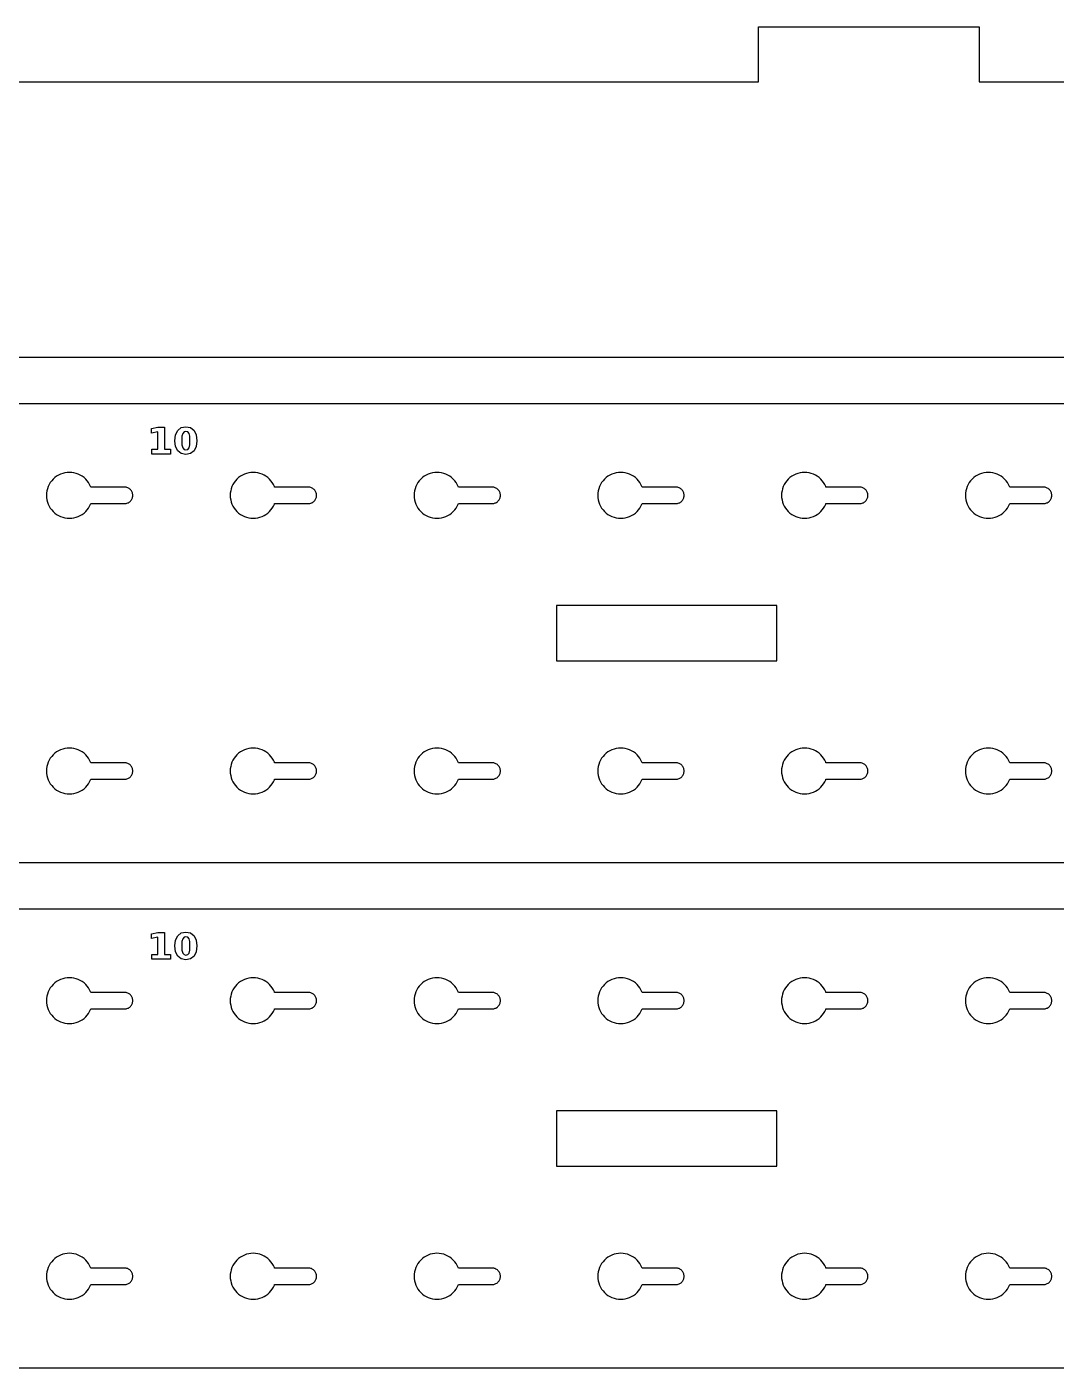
# Model space of a CAD drawing. Header units: millimetres. Extents: x 12 to 1034, y 12 to 869.
# Drawn here: x 113.9 to 225.9, y 722.7 to 868.7 of the extents above; entities that cross this region are included whole.
import ezdxf

# ---------------------------------------------------------------- set-up
doc = ezdxf.new("R2010")
doc.units = ezdxf.units.MM
doc.layers.add('CUT', color=1, linetype='Continuous')
doc.layers.add('ENGRAVE', color=5, linetype='Continuous')

msp = doc.modelspace()

# ---------------------------------------------------------------- linework, layer by layer
at = {"layer": 'CUT', "color": 1}
msp.add_lwpolyline([(780.5, 832.72), (40.5, 832.72), (40.5, 837.72), (12.5, 837.72), (12.5, 857.72), (40.5, 857.72), (40.5, 862.72), (83.5, 862.72), (83.5, 868.72), (107.5, 868.72), (107.5, 862.72), (193.5, 862.72), (193.5, 868.72), (217.5, 868.72), (217.5, 862.72), (303.5, 862.72), (303.5, 868.72), (327.5, 868.72), (327.5, 862.72), (413.5, 862.72), (413.5, 868.72), (437.5, 868.72), (437.5, 862.72), (523.5, 862.72)], dxfattribs=at)
for points in [[(12.5, 822.72), (18.5, 822.72), (18.5, 827.72), (758.5, 827.72), (758.5, 822.72), (764.5, 822.72), (764.5, 782.72), (758.5, 782.72), (758.5, 777.72), (18.5, 777.72), (18.5, 782.72), (12.5, 782.72)], [(120.09, 815.79), (120.27, 815.95), (120.43, 816.13), (120.58, 816.33), (120.7, 816.54), (120.81, 816.76), (120.83, 816.82), (124.5, 816.82), (124.59, 816.82), (124.68, 816.84), (124.76, 816.86), (124.84, 816.89), (124.92, 816.92), (125, 816.97), (125.07, 817.02), (125.14, 817.08), (125.2, 817.15), (125.25, 817.22), (125.29, 817.29), (125.33, 817.37), (125.36, 817.46), (125.38, 817.54), (125.4, 817.63), (125.4, 817.72), (125.4, 817.81), (125.38, 817.89), (125.36, 817.98), (125.33, 818.06), (125.29, 818.14), (125.25, 818.22), (125.2, 818.29), (125.14, 818.35), (125.07, 818.41), (125, 818.47), (124.92, 818.51), (124.84, 818.55), (124.76, 818.58), (124.68, 818.6), (124.59, 818.61), (124.5, 818.62), (120.83, 818.62), (120.81, 818.67), (120.7, 818.9), (120.58, 819.11), (120.43, 819.3), (120.27, 819.49), (120.09, 819.65), (119.89, 819.8), (119.68, 819.92), (119.46, 820.03), (119.23, 820.11), (118.99, 820.17), (118.75, 820.21), (118.5, 820.22), (118.25, 820.21), (118.01, 820.17), (117.77, 820.11), (117.54, 820.03), (117.32, 819.92), (117.11, 819.8), (116.91, 819.65), (116.73, 819.49), (116.57, 819.3), (116.42, 819.11), (116.3, 818.9), (116.19, 818.67), (116.11, 818.44), (116.05, 818.21), (116.01, 817.96), (116, 817.72), (116.01, 817.47), (116.05, 817.23), (116.11, 816.99), (116.19, 816.76), (116.3, 816.54), (116.42, 816.33), (116.57, 816.13), (116.73, 815.95), (116.91, 815.79), (117.11, 815.64), (117.32, 815.51), (117.54, 815.41), (117.77, 815.33), (118.01, 815.27), (118.25, 815.23), (118.5, 815.22), (118.75, 815.23), (118.99, 815.27), (119.23, 815.33), (119.46, 815.41), (119.68, 815.51), (119.89, 815.64)], [(140.09, 815.79), (140.27, 815.95), (140.43, 816.13), (140.58, 816.33), (140.7, 816.54), (140.81, 816.76), (140.83, 816.82), (144.5, 816.82), (144.59, 816.82), (144.68, 816.84), (144.76, 816.86), (144.84, 816.89), (144.92, 816.92), (145, 816.97), (145.07, 817.02), (145.14, 817.08), (145.2, 817.15), (145.25, 817.22), (145.29, 817.29), (145.33, 817.37), (145.36, 817.46), (145.38, 817.54), (145.4, 817.63), (145.4, 817.72), (145.4, 817.81), (145.38, 817.89), (145.36, 817.98), (145.33, 818.06), (145.29, 818.14), (145.25, 818.22), (145.2, 818.29), (145.14, 818.35), (145.07, 818.41), (145, 818.47), (144.92, 818.51), (144.84, 818.55), (144.76, 818.58), (144.68, 818.6), (144.59, 818.61), (144.5, 818.62), (140.83, 818.62), (140.81, 818.67), (140.7, 818.9), (140.58, 819.11), (140.43, 819.3), (140.27, 819.49), (140.09, 819.65), (139.89, 819.8), (139.68, 819.92), (139.46, 820.03), (139.23, 820.11), (138.99, 820.17), (138.75, 820.21), (138.5, 820.22), (138.25, 820.21), (138.01, 820.17), (137.77, 820.11), (137.54, 820.03), (137.32, 819.92), (137.11, 819.8), (136.91, 819.65), (136.73, 819.49), (136.57, 819.3), (136.42, 819.11), (136.3, 818.9), (136.19, 818.67), (136.11, 818.44), (136.05, 818.21), (136.01, 817.96), (136, 817.72), (136.01, 817.47), (136.05, 817.23), (136.11, 816.99), (136.19, 816.76), (136.3, 816.54), (136.42, 816.33), (136.57, 816.13), (136.73, 815.95), (136.91, 815.79), (137.11, 815.64), (137.32, 815.51), (137.54, 815.41), (137.77, 815.33), (138.01, 815.27), (138.25, 815.23), (138.5, 815.22), (138.75, 815.23), (138.99, 815.27), (139.23, 815.33), (139.46, 815.41), (139.68, 815.51), (139.89, 815.64)], [(159.89, 815.64), (160.09, 815.79), (160.27, 815.95), (160.43, 816.13), (160.58, 816.33), (160.7, 816.54), (160.81, 816.76), (160.83, 816.82), (164.5, 816.82), (164.59, 816.82), (164.68, 816.84), (164.76, 816.86), (164.84, 816.89), (164.92, 816.92), (165, 816.97), (165.07, 817.02), (165.14, 817.08), (165.2, 817.15), (165.25, 817.22), (165.29, 817.29), (165.33, 817.37), (165.36, 817.46), (165.38, 817.54), (165.4, 817.63), (165.4, 817.72), (165.4, 817.81), (165.38, 817.89), (165.36, 817.98), (165.33, 818.06), (165.29, 818.14), (165.25, 818.22), (165.2, 818.29), (165.14, 818.35), (165.07, 818.41), (165, 818.47), (164.92, 818.51), (164.84, 818.55), (164.76, 818.58), (164.68, 818.6), (164.59, 818.61), (164.5, 818.62), (160.83, 818.62), (160.81, 818.67), (160.7, 818.9), (160.58, 819.11), (160.43, 819.3), (160.27, 819.49), (160.09, 819.65), (159.89, 819.8), (159.68, 819.92), (159.46, 820.03), (159.23, 820.11), (158.99, 820.17), (158.75, 820.21), (158.5, 820.22), (158.25, 820.21), (158.01, 820.17), (157.77, 820.11), (157.54, 820.03), (157.32, 819.92), (157.11, 819.8), (156.91, 819.65), (156.73, 819.49), (156.57, 819.3), (156.42, 819.11), (156.3, 818.9), (156.19, 818.67), (156.11, 818.44), (156.05, 818.21), (156.01, 817.96), (156, 817.72), (156.01, 817.47), (156.05, 817.23), (156.11, 816.99), (156.19, 816.76), (156.3, 816.54), (156.42, 816.33), (156.57, 816.13), (156.73, 815.95), (156.91, 815.79), (157.11, 815.64), (157.32, 815.51), (157.54, 815.41), (157.77, 815.33), (158.01, 815.27), (158.25, 815.23), (158.5, 815.22), (158.75, 815.23), (158.99, 815.27), (159.23, 815.33), (159.46, 815.41), (159.68, 815.51)], [(179.89, 815.64), (180.09, 815.79), (180.27, 815.95), (180.43, 816.13), (180.58, 816.33), (180.7, 816.54), (180.81, 816.76), (180.83, 816.82), (184.5, 816.82), (184.59, 816.82), (184.68, 816.84), (184.76, 816.86), (184.84, 816.89), (184.92, 816.92), (185, 816.97), (185.07, 817.02), (185.14, 817.08), (185.2, 817.15), (185.25, 817.22), (185.29, 817.29), (185.33, 817.37), (185.36, 817.46), (185.38, 817.54), (185.4, 817.63), (185.4, 817.72), (185.4, 817.81), (185.38, 817.89), (185.36, 817.98), (185.33, 818.06), (185.29, 818.14), (185.25, 818.22), (185.2, 818.29), (185.14, 818.35), (185.07, 818.41), (185, 818.47), (184.92, 818.51), (184.84, 818.55), (184.76, 818.58), (184.68, 818.6), (184.59, 818.61), (184.5, 818.62), (180.83, 818.62), (180.81, 818.67), (180.7, 818.9), (180.58, 819.11), (180.43, 819.3), (180.27, 819.49), (180.09, 819.65), (179.89, 819.8), (179.68, 819.92), (179.46, 820.03), (179.23, 820.11), (178.99, 820.17), (178.75, 820.21), (178.5, 820.22), (178.25, 820.21), (178.01, 820.17), (177.77, 820.11), (177.54, 820.03), (177.32, 819.92), (177.11, 819.8), (176.91, 819.65), (176.73, 819.49), (176.57, 819.3), (176.42, 819.11), (176.3, 818.9), (176.19, 818.67), (176.11, 818.44), (176.05, 818.21), (176.01, 817.96), (176, 817.72), (176.01, 817.47), (176.05, 817.23), (176.11, 816.99), (176.19, 816.76), (176.3, 816.54), (176.42, 816.33), (176.57, 816.13), (176.73, 815.95), (176.91, 815.79), (177.11, 815.64), (177.32, 815.51), (177.54, 815.41), (177.77, 815.33), (178.01, 815.27), (178.25, 815.23), (178.5, 815.22), (178.75, 815.23), (178.99, 815.27), (179.23, 815.33), (179.46, 815.41), (179.68, 815.51)], [(200.09, 815.79), (200.27, 815.95), (200.43, 816.13), (200.58, 816.33), (200.7, 816.54), (200.81, 816.76), (200.83, 816.82), (204.5, 816.82), (204.59, 816.82), (204.68, 816.84), (204.76, 816.86), (204.84, 816.89), (204.92, 816.92), (205, 816.97), (205.07, 817.02), (205.14, 817.08), (205.2, 817.15), (205.25, 817.22), (205.29, 817.29), (205.33, 817.37), (205.36, 817.46), (205.38, 817.54), (205.4, 817.63), (205.4, 817.72), (205.4, 817.81), (205.38, 817.89), (205.36, 817.98), (205.33, 818.06), (205.29, 818.14), (205.25, 818.22), (205.2, 818.29), (205.14, 818.35), (205.07, 818.41), (205, 818.47), (204.92, 818.51), (204.84, 818.55), (204.76, 818.58), (204.68, 818.6), (204.59, 818.61), (204.5, 818.62), (200.83, 818.62), (200.81, 818.67), (200.7, 818.9), (200.58, 819.11), (200.43, 819.3), (200.27, 819.49), (200.09, 819.65), (199.89, 819.8), (199.68, 819.92), (199.46, 820.03), (199.23, 820.11), (198.99, 820.17), (198.75, 820.21), (198.5, 820.22), (198.25, 820.21), (198.01, 820.17), (197.77, 820.11), (197.54, 820.03), (197.32, 819.92), (197.11, 819.8), (196.91, 819.65), (196.73, 819.49), (196.57, 819.3), (196.42, 819.11), (196.3, 818.9), (196.19, 818.67), (196.11, 818.44), (196.05, 818.21), (196.01, 817.96), (196, 817.72), (196.01, 817.47), (196.05, 817.23), (196.11, 816.99), (196.19, 816.76), (196.3, 816.54), (196.42, 816.33), (196.57, 816.13), (196.73, 815.95), (196.91, 815.79), (197.11, 815.64), (197.32, 815.51), (197.54, 815.41), (197.77, 815.33), (198.01, 815.27), (198.25, 815.23), (198.5, 815.22), (198.75, 815.23), (198.99, 815.27), (199.23, 815.33), (199.46, 815.41), (199.68, 815.51), (199.89, 815.64)], [(220.09, 815.79), (220.27, 815.95), (220.43, 816.13), (220.58, 816.33), (220.7, 816.54), (220.81, 816.76), (220.83, 816.82), (224.5, 816.82), (224.59, 816.82), (224.68, 816.84), (224.76, 816.86), (224.84, 816.89), (224.92, 816.92), (225, 816.97), (225.07, 817.02), (225.14, 817.08), (225.2, 817.15), (225.25, 817.22), (225.29, 817.29), (225.33, 817.37), (225.36, 817.46), (225.38, 817.54), (225.4, 817.63), (225.4, 817.72), (225.4, 817.81), (225.38, 817.89), (225.36, 817.98), (225.33, 818.06), (225.29, 818.14), (225.25, 818.22), (225.2, 818.29), (225.14, 818.35), (225.07, 818.41), (225, 818.47), (224.92, 818.51), (224.84, 818.55), (224.76, 818.58), (224.68, 818.6), (224.59, 818.61), (224.5, 818.62), (220.83, 818.62), (220.81, 818.67), (220.7, 818.9), (220.58, 819.11), (220.43, 819.3), (220.27, 819.49), (220.09, 819.65), (219.89, 819.8), (219.68, 819.92), (219.46, 820.03), (219.23, 820.11), (218.99, 820.17), (218.75, 820.21), (218.5, 820.22), (218.25, 820.21), (218.01, 820.17), (217.77, 820.11), (217.54, 820.03), (217.32, 819.92), (217.11, 819.8), (216.91, 819.65), (216.73, 819.49), (216.57, 819.3), (216.42, 819.11), (216.3, 818.9), (216.19, 818.67), (216.11, 818.44), (216.05, 818.21), (216.01, 817.96), (216, 817.72), (216.01, 817.47), (216.05, 817.23), (216.11, 816.99), (216.19, 816.76), (216.3, 816.54), (216.42, 816.33), (216.57, 816.13), (216.73, 815.95), (216.91, 815.79), (217.11, 815.64), (217.32, 815.51), (217.54, 815.41), (217.77, 815.33), (218.01, 815.27), (218.25, 815.23), (218.5, 815.22), (218.75, 815.23), (218.99, 815.27), (219.23, 815.33), (219.46, 815.41), (219.68, 815.51), (219.89, 815.64)], [(171.5, 805.72), (171.5, 799.72), (195.5, 799.72), (195.5, 805.72)], [(119.89, 785.64), (120.09, 785.79), (120.27, 785.95), (120.43, 786.13), (120.58, 786.33), (120.7, 786.54), (120.81, 786.76), (120.83, 786.82), (124.5, 786.82), (124.59, 786.82), (124.68, 786.84), (124.76, 786.86), (124.84, 786.89), (124.92, 786.92), (125, 786.97), (125.07, 787.02), (125.14, 787.08), (125.2, 787.15), (125.25, 787.22), (125.29, 787.29), (125.33, 787.37), (125.36, 787.46), (125.38, 787.54), (125.4, 787.63), (125.4, 787.72), (125.4, 787.81), (125.38, 787.89), (125.36, 787.98), (125.33, 788.06), (125.29, 788.14), (125.25, 788.22), (125.2, 788.29), (125.14, 788.35), (125.07, 788.41), (125, 788.47), (124.92, 788.51), (124.84, 788.55), (124.76, 788.58), (124.68, 788.6), (124.59, 788.61), (124.5, 788.62), (120.83, 788.62), (120.81, 788.67), (120.7, 788.9), (120.58, 789.11), (120.43, 789.3), (120.27, 789.49), (120.09, 789.65), (119.89, 789.8), (119.68, 789.92), (119.46, 790.03), (119.23, 790.11), (118.99, 790.17), (118.75, 790.21), (118.5, 790.22), (118.25, 790.21), (118.01, 790.17), (117.77, 790.11), (117.54, 790.03), (117.32, 789.92), (117.11, 789.8), (116.91, 789.65), (116.73, 789.49), (116.57, 789.3), (116.42, 789.11), (116.3, 788.9), (116.19, 788.67), (116.11, 788.44), (116.05, 788.21), (116.01, 787.96), (116, 787.72), (116.01, 787.47), (116.05, 787.23), (116.11, 786.99), (116.19, 786.76), (116.3, 786.54), (116.42, 786.33), (116.57, 786.13), (116.73, 785.95), (116.91, 785.79), (117.11, 785.64), (117.32, 785.51), (117.54, 785.41), (117.77, 785.33), (118.01, 785.27), (118.25, 785.23), (118.5, 785.22), (118.75, 785.23), (118.99, 785.27), (119.23, 785.33), (119.46, 785.41), (119.68, 785.51)], [(139.89, 785.64), (140.09, 785.79), (140.27, 785.95), (140.43, 786.13), (140.58, 786.33), (140.7, 786.54), (140.81, 786.76), (140.83, 786.82), (144.5, 786.82), (144.59, 786.82), (144.68, 786.84), (144.76, 786.86), (144.84, 786.89), (144.92, 786.92), (145, 786.97), (145.07, 787.02), (145.14, 787.08), (145.2, 787.15), (145.25, 787.22), (145.29, 787.29), (145.33, 787.37), (145.36, 787.46), (145.38, 787.54), (145.4, 787.63), (145.4, 787.72), (145.4, 787.81), (145.38, 787.89), (145.36, 787.98), (145.33, 788.06), (145.29, 788.14), (145.25, 788.22), (145.2, 788.29), (145.14, 788.35), (145.07, 788.41), (145, 788.47), (144.92, 788.51), (144.84, 788.55), (144.76, 788.58), (144.68, 788.6), (144.59, 788.61), (144.5, 788.62), (140.83, 788.62), (140.81, 788.67), (140.7, 788.9), (140.58, 789.11), (140.43, 789.3), (140.27, 789.49), (140.09, 789.65), (139.89, 789.8), (139.68, 789.92), (139.46, 790.03), (139.23, 790.11), (138.99, 790.17), (138.75, 790.21), (138.5, 790.22), (138.25, 790.21), (138.01, 790.17), (137.77, 790.11), (137.54, 790.03), (137.32, 789.92), (137.11, 789.8), (136.91, 789.65), (136.73, 789.49), (136.57, 789.3), (136.42, 789.11), (136.3, 788.9), (136.19, 788.67), (136.11, 788.44), (136.05, 788.21), (136.01, 787.96), (136, 787.72), (136.01, 787.47), (136.05, 787.23), (136.11, 786.99), (136.19, 786.76), (136.3, 786.54), (136.42, 786.33), (136.57, 786.13), (136.73, 785.95), (136.91, 785.79), (137.11, 785.64), (137.32, 785.51), (137.54, 785.41), (137.77, 785.33), (138.01, 785.27), (138.25, 785.23), (138.5, 785.22), (138.75, 785.23), (138.99, 785.27), (139.23, 785.33), (139.46, 785.41), (139.68, 785.51)], [(160.09, 785.79), (160.27, 785.95), (160.43, 786.13), (160.58, 786.33), (160.7, 786.54), (160.81, 786.76), (160.83, 786.82), (164.5, 786.82), (164.59, 786.82), (164.68, 786.84), (164.76, 786.86), (164.84, 786.89), (164.92, 786.92), (165, 786.97), (165.07, 787.02), (165.14, 787.08), (165.2, 787.15), (165.25, 787.22), (165.29, 787.29), (165.33, 787.37), (165.36, 787.46), (165.38, 787.54), (165.4, 787.63), (165.4, 787.72), (165.4, 787.81), (165.38, 787.89), (165.36, 787.98), (165.33, 788.06), (165.29, 788.14), (165.25, 788.22), (165.2, 788.29), (165.14, 788.35), (165.07, 788.41), (165, 788.47), (164.92, 788.51), (164.84, 788.55), (164.76, 788.58), (164.68, 788.6), (164.59, 788.61), (164.5, 788.62), (160.83, 788.62), (160.81, 788.67), (160.7, 788.9), (160.58, 789.11), (160.43, 789.3), (160.27, 789.49), (160.09, 789.65), (159.89, 789.8), (159.68, 789.92), (159.46, 790.03), (159.23, 790.11), (158.99, 790.17), (158.75, 790.21), (158.5, 790.22), (158.25, 790.21), (158.01, 790.17), (157.77, 790.11), (157.54, 790.03), (157.32, 789.92), (157.11, 789.8), (156.91, 789.65), (156.73, 789.49), (156.57, 789.3), (156.42, 789.11), (156.3, 788.9), (156.19, 788.67), (156.11, 788.44), (156.05, 788.21), (156.01, 787.96), (156, 787.72), (156.01, 787.47), (156.05, 787.23), (156.11, 786.99), (156.19, 786.76), (156.3, 786.54), (156.42, 786.33), (156.57, 786.13), (156.73, 785.95), (156.91, 785.79), (157.11, 785.64), (157.32, 785.51), (157.54, 785.41), (157.77, 785.33), (158.01, 785.27), (158.25, 785.23), (158.5, 785.22), (158.75, 785.23), (158.99, 785.27), (159.23, 785.33), (159.46, 785.41), (159.68, 785.51), (159.89, 785.64)], [(180.09, 785.79), (180.27, 785.95), (180.43, 786.13), (180.58, 786.33), (180.7, 786.54), (180.81, 786.76), (180.83, 786.82), (184.5, 786.82), (184.59, 786.82), (184.68, 786.84), (184.76, 786.86), (184.84, 786.89), (184.92, 786.92), (185, 786.97), (185.07, 787.02), (185.14, 787.08), (185.2, 787.15), (185.25, 787.22), (185.29, 787.29), (185.33, 787.37), (185.36, 787.46), (185.38, 787.54), (185.4, 787.63), (185.4, 787.72), (185.4, 787.81), (185.38, 787.89), (185.36, 787.98), (185.33, 788.06), (185.29, 788.14), (185.25, 788.22), (185.2, 788.29), (185.14, 788.35), (185.07, 788.41), (185, 788.47), (184.92, 788.51), (184.84, 788.55), (184.76, 788.58), (184.68, 788.6), (184.59, 788.61), (184.5, 788.62), (180.83, 788.62), (180.81, 788.67), (180.7, 788.9), (180.58, 789.11), (180.43, 789.3), (180.27, 789.49), (180.09, 789.65), (179.89, 789.8), (179.68, 789.92), (179.46, 790.03), (179.23, 790.11), (178.99, 790.17), (178.75, 790.21), (178.5, 790.22), (178.25, 790.21), (178.01, 790.17), (177.77, 790.11), (177.54, 790.03), (177.32, 789.92), (177.11, 789.8), (176.91, 789.65), (176.73, 789.49), (176.57, 789.3), (176.42, 789.11), (176.3, 788.9), (176.19, 788.67), (176.11, 788.44), (176.05, 788.21), (176.01, 787.96), (176, 787.72), (176.01, 787.47), (176.05, 787.23), (176.11, 786.99), (176.19, 786.76), (176.3, 786.54), (176.42, 786.33), (176.57, 786.13), (176.73, 785.95), (176.91, 785.79), (177.11, 785.64), (177.32, 785.51), (177.54, 785.41), (177.77, 785.33), (178.01, 785.27), (178.25, 785.23), (178.5, 785.22), (178.75, 785.23), (178.99, 785.27), (179.23, 785.33), (179.46, 785.41), (179.68, 785.51), (179.89, 785.64)], [(200.09, 785.79), (200.27, 785.95), (200.43, 786.13), (200.58, 786.33), (200.7, 786.54), (200.81, 786.76), (200.83, 786.82), (204.5, 786.82), (204.59, 786.82), (204.68, 786.84), (204.76, 786.86), (204.84, 786.89), (204.92, 786.92), (205, 786.97), (205.07, 787.02), (205.14, 787.08), (205.2, 787.15), (205.25, 787.22), (205.29, 787.29), (205.33, 787.37), (205.36, 787.46), (205.38, 787.54), (205.4, 787.63), (205.4, 787.72), (205.4, 787.81), (205.38, 787.89), (205.36, 787.98), (205.33, 788.06), (205.29, 788.14), (205.25, 788.22), (205.2, 788.29), (205.14, 788.35), (205.07, 788.41), (205, 788.47), (204.92, 788.51), (204.84, 788.55), (204.76, 788.58), (204.68, 788.6), (204.59, 788.61), (204.5, 788.62), (200.83, 788.62), (200.81, 788.67), (200.7, 788.9), (200.58, 789.11), (200.43, 789.3), (200.27, 789.49), (200.09, 789.65), (199.89, 789.8), (199.68, 789.92), (199.46, 790.03), (199.23, 790.11), (198.99, 790.17), (198.75, 790.21), (198.5, 790.22), (198.25, 790.21), (198.01, 790.17), (197.77, 790.11), (197.54, 790.03), (197.32, 789.92), (197.11, 789.8), (196.91, 789.65), (196.73, 789.49), (196.57, 789.3), (196.42, 789.11), (196.3, 788.9), (196.19, 788.67), (196.11, 788.44), (196.05, 788.21), (196.01, 787.96), (196, 787.72), (196.01, 787.47), (196.05, 787.23), (196.11, 786.99), (196.19, 786.76), (196.3, 786.54), (196.42, 786.33), (196.57, 786.13), (196.73, 785.95), (196.91, 785.79), (197.11, 785.64), (197.32, 785.51), (197.54, 785.41), (197.77, 785.33), (198.01, 785.27), (198.25, 785.23), (198.5, 785.22), (198.75, 785.23), (198.99, 785.27), (199.23, 785.33), (199.46, 785.41), (199.68, 785.51), (199.89, 785.64)], [(220.09, 785.79), (220.27, 785.95), (220.43, 786.13), (220.58, 786.33), (220.7, 786.54), (220.81, 786.76), (220.83, 786.82), (224.5, 786.82), (224.59, 786.82), (224.68, 786.84), (224.76, 786.86), (224.84, 786.89), (224.92, 786.92), (225, 786.97), (225.07, 787.02), (225.14, 787.08), (225.2, 787.15), (225.25, 787.22), (225.29, 787.29), (225.33, 787.37), (225.36, 787.46), (225.38, 787.54), (225.4, 787.63), (225.4, 787.72), (225.4, 787.81), (225.38, 787.89), (225.36, 787.98), (225.33, 788.06), (225.29, 788.14), (225.25, 788.22), (225.2, 788.29), (225.14, 788.35), (225.07, 788.41), (225, 788.47), (224.92, 788.51), (224.84, 788.55), (224.76, 788.58), (224.68, 788.6), (224.59, 788.61), (224.5, 788.62), (220.83, 788.62), (220.81, 788.67), (220.7, 788.9), (220.58, 789.11), (220.43, 789.3), (220.27, 789.49), (220.09, 789.65), (219.89, 789.8), (219.68, 789.92), (219.46, 790.03), (219.23, 790.11), (218.99, 790.17), (218.75, 790.21), (218.5, 790.22), (218.25, 790.21), (218.01, 790.17), (217.77, 790.11), (217.54, 790.03), (217.32, 789.92), (217.11, 789.8), (216.91, 789.65), (216.73, 789.49), (216.57, 789.3), (216.42, 789.11), (216.3, 788.9), (216.19, 788.67), (216.11, 788.44), (216.05, 788.21), (216.01, 787.96), (216, 787.72), (216.01, 787.47), (216.05, 787.23), (216.11, 786.99), (216.19, 786.76), (216.3, 786.54), (216.42, 786.33), (216.57, 786.13), (216.73, 785.95), (216.91, 785.79), (217.11, 785.64), (217.32, 785.51), (217.54, 785.41), (217.77, 785.33), (218.01, 785.27), (218.25, 785.23), (218.5, 785.22), (218.75, 785.23), (218.99, 785.27), (219.23, 785.33), (219.46, 785.41), (219.68, 785.51), (219.89, 785.64)], [(12.5, 767.72), (18.5, 767.72), (18.5, 772.72), (758.5, 772.72), (758.5, 767.72), (764.5, 767.72), (764.5, 727.72), (758.5, 727.72), (758.5, 722.72), (18.5, 722.72), (18.5, 727.72), (12.5, 727.72)], [(120.09, 760.79), (120.27, 760.95), (120.43, 761.13), (120.58, 761.33), (120.7, 761.54), (120.81, 761.76), (120.83, 761.82), (124.5, 761.82), (124.59, 761.82), (124.68, 761.84), (124.76, 761.86), (124.84, 761.89), (124.92, 761.92), (125, 761.97), (125.07, 762.02), (125.14, 762.08), (125.2, 762.15), (125.25, 762.22), (125.29, 762.29), (125.33, 762.37), (125.36, 762.46), (125.38, 762.54), (125.4, 762.63), (125.4, 762.72), (125.4, 762.81), (125.38, 762.89), (125.36, 762.98), (125.33, 763.06), (125.29, 763.14), (125.25, 763.22), (125.2, 763.29), (125.14, 763.35), (125.07, 763.41), (125, 763.47), (124.92, 763.51), (124.84, 763.55), (124.76, 763.58), (124.68, 763.6), (124.59, 763.61), (124.5, 763.62), (120.83, 763.62), (120.81, 763.67), (120.7, 763.9), (120.58, 764.11), (120.43, 764.3), (120.27, 764.49), (120.09, 764.65), (119.89, 764.8), (119.68, 764.92), (119.46, 765.03), (119.23, 765.11), (118.99, 765.17), (118.75, 765.21), (118.5, 765.22), (118.25, 765.21), (118.01, 765.17), (117.77, 765.11), (117.54, 765.03), (117.32, 764.92), (117.11, 764.8), (116.91, 764.65), (116.73, 764.49), (116.57, 764.3), (116.42, 764.11), (116.3, 763.9), (116.19, 763.67), (116.11, 763.44), (116.05, 763.21), (116.01, 762.96), (116, 762.72), (116.01, 762.47), (116.05, 762.23), (116.11, 761.99), (116.19, 761.76), (116.3, 761.54), (116.42, 761.33), (116.57, 761.13), (116.73, 760.95), (116.91, 760.79), (117.11, 760.64), (117.32, 760.51), (117.54, 760.41), (117.77, 760.33), (118.01, 760.27), (118.25, 760.23), (118.5, 760.22), (118.75, 760.23), (118.99, 760.27), (119.23, 760.33), (119.46, 760.41), (119.68, 760.51), (119.89, 760.64)], [(140.09, 760.79), (140.27, 760.95), (140.43, 761.13), (140.58, 761.33), (140.7, 761.54), (140.81, 761.76), (140.83, 761.82), (144.5, 761.82), (144.59, 761.82), (144.68, 761.84), (144.76, 761.86), (144.84, 761.89), (144.92, 761.92), (145, 761.97), (145.07, 762.02), (145.14, 762.08), (145.2, 762.15), (145.25, 762.22), (145.29, 762.29), (145.33, 762.37), (145.36, 762.46), (145.38, 762.54), (145.4, 762.63), (145.4, 762.72), (145.4, 762.81), (145.38, 762.89), (145.36, 762.98), (145.33, 763.06), (145.29, 763.14), (145.25, 763.22), (145.2, 763.29), (145.14, 763.35), (145.07, 763.41), (145, 763.47), (144.92, 763.51), (144.84, 763.55), (144.76, 763.58), (144.68, 763.6), (144.59, 763.61), (144.5, 763.62), (140.83, 763.62), (140.81, 763.67), (140.7, 763.9), (140.58, 764.11), (140.43, 764.3), (140.27, 764.49), (140.09, 764.65), (139.89, 764.8), (139.68, 764.92), (139.46, 765.03), (139.23, 765.11), (138.99, 765.17), (138.75, 765.21), (138.5, 765.22), (138.25, 765.21), (138.01, 765.17), (137.77, 765.11), (137.54, 765.03), (137.32, 764.92), (137.11, 764.8), (136.91, 764.65), (136.73, 764.49), (136.57, 764.3), (136.42, 764.11), (136.3, 763.9), (136.19, 763.67), (136.11, 763.44), (136.05, 763.21), (136.01, 762.96), (136, 762.72), (136.01, 762.47), (136.05, 762.23), (136.11, 761.99), (136.19, 761.76), (136.3, 761.54), (136.42, 761.33), (136.57, 761.13), (136.73, 760.95), (136.91, 760.79), (137.11, 760.64), (137.32, 760.51), (137.54, 760.41), (137.77, 760.33), (138.01, 760.27), (138.25, 760.23), (138.5, 760.22), (138.75, 760.23), (138.99, 760.27), (139.23, 760.33), (139.46, 760.41), (139.68, 760.51), (139.89, 760.64)], [(159.89, 760.64), (160.09, 760.79), (160.27, 760.95), (160.43, 761.13), (160.58, 761.33), (160.7, 761.54), (160.81, 761.76), (160.83, 761.82), (164.5, 761.82), (164.59, 761.82), (164.68, 761.84), (164.76, 761.86), (164.84, 761.89), (164.92, 761.92), (165, 761.97), (165.07, 762.02), (165.14, 762.08), (165.2, 762.15), (165.25, 762.22), (165.29, 762.29), (165.33, 762.37), (165.36, 762.46), (165.38, 762.54), (165.4, 762.63), (165.4, 762.72), (165.4, 762.81), (165.38, 762.89), (165.36, 762.98), (165.33, 763.06), (165.29, 763.14), (165.25, 763.22), (165.2, 763.29), (165.14, 763.35), (165.07, 763.41), (165, 763.47), (164.92, 763.51), (164.84, 763.55), (164.76, 763.58), (164.68, 763.6), (164.59, 763.61), (164.5, 763.62), (160.83, 763.62), (160.81, 763.67), (160.7, 763.9), (160.58, 764.11), (160.43, 764.3), (160.27, 764.49), (160.09, 764.65), (159.89, 764.8), (159.68, 764.92), (159.46, 765.03), (159.23, 765.11), (158.99, 765.17), (158.75, 765.21), (158.5, 765.22), (158.25, 765.21), (158.01, 765.17), (157.77, 765.11), (157.54, 765.03), (157.32, 764.92), (157.11, 764.8), (156.91, 764.65), (156.73, 764.49), (156.57, 764.3), (156.42, 764.11), (156.3, 763.9), (156.19, 763.67), (156.11, 763.44), (156.05, 763.21), (156.01, 762.96), (156, 762.72), (156.01, 762.47), (156.05, 762.23), (156.11, 761.99), (156.19, 761.76), (156.3, 761.54), (156.42, 761.33), (156.57, 761.13), (156.73, 760.95), (156.91, 760.79), (157.11, 760.64), (157.32, 760.51), (157.54, 760.41), (157.77, 760.33), (158.01, 760.27), (158.25, 760.23), (158.5, 760.22), (158.75, 760.23), (158.99, 760.27), (159.23, 760.33), (159.46, 760.41), (159.68, 760.51)], [(179.89, 760.64), (180.09, 760.79), (180.27, 760.95), (180.43, 761.13), (180.58, 761.33), (180.7, 761.54), (180.81, 761.76), (180.83, 761.82), (184.5, 761.82), (184.59, 761.82), (184.68, 761.84), (184.76, 761.86), (184.84, 761.89), (184.92, 761.92), (185, 761.97), (185.07, 762.02), (185.14, 762.08), (185.2, 762.15), (185.25, 762.22), (185.29, 762.29), (185.33, 762.37), (185.36, 762.46), (185.38, 762.54), (185.4, 762.63), (185.4, 762.72), (185.4, 762.81), (185.38, 762.89), (185.36, 762.98), (185.33, 763.06), (185.29, 763.14), (185.25, 763.22), (185.2, 763.29), (185.14, 763.35), (185.07, 763.41), (185, 763.47), (184.92, 763.51), (184.84, 763.55), (184.76, 763.58), (184.68, 763.6), (184.59, 763.61), (184.5, 763.62), (180.83, 763.62), (180.81, 763.67), (180.7, 763.9), (180.58, 764.11), (180.43, 764.3), (180.27, 764.49), (180.09, 764.65), (179.89, 764.8), (179.68, 764.92), (179.46, 765.03), (179.23, 765.11), (178.99, 765.17), (178.75, 765.21), (178.5, 765.22), (178.25, 765.21), (178.01, 765.17), (177.77, 765.11), (177.54, 765.03), (177.32, 764.92), (177.11, 764.8), (176.91, 764.65), (176.73, 764.49), (176.57, 764.3), (176.42, 764.11), (176.3, 763.9), (176.19, 763.67), (176.11, 763.44), (176.05, 763.21), (176.01, 762.96), (176, 762.72), (176.01, 762.47), (176.05, 762.23), (176.11, 761.99), (176.19, 761.76), (176.3, 761.54), (176.42, 761.33), (176.57, 761.13), (176.73, 760.95), (176.91, 760.79), (177.11, 760.64), (177.32, 760.51), (177.54, 760.41), (177.77, 760.33), (178.01, 760.27), (178.25, 760.23), (178.5, 760.22), (178.75, 760.23), (178.99, 760.27), (179.23, 760.33), (179.46, 760.41), (179.68, 760.51)], [(200.09, 760.79), (200.27, 760.95), (200.43, 761.13), (200.58, 761.33), (200.7, 761.54), (200.81, 761.76), (200.83, 761.82), (204.5, 761.82), (204.59, 761.82), (204.68, 761.84), (204.76, 761.86), (204.84, 761.89), (204.92, 761.92), (205, 761.97), (205.07, 762.02), (205.14, 762.08), (205.2, 762.15), (205.25, 762.22), (205.29, 762.29), (205.33, 762.37), (205.36, 762.46), (205.38, 762.54), (205.4, 762.63), (205.4, 762.72), (205.4, 762.81), (205.38, 762.89), (205.36, 762.98), (205.33, 763.06), (205.29, 763.14), (205.25, 763.22), (205.2, 763.29), (205.14, 763.35), (205.07, 763.41), (205, 763.47), (204.92, 763.51), (204.84, 763.55), (204.76, 763.58), (204.68, 763.6), (204.59, 763.61), (204.5, 763.62), (200.83, 763.62), (200.81, 763.67), (200.7, 763.9), (200.58, 764.11), (200.43, 764.3), (200.27, 764.49), (200.09, 764.65), (199.89, 764.8), (199.68, 764.92), (199.46, 765.03), (199.23, 765.11), (198.99, 765.17), (198.75, 765.21), (198.5, 765.22), (198.25, 765.21), (198.01, 765.17), (197.77, 765.11), (197.54, 765.03), (197.32, 764.92), (197.11, 764.8), (196.91, 764.65), (196.73, 764.49), (196.57, 764.3), (196.42, 764.11), (196.3, 763.9), (196.19, 763.67), (196.11, 763.44), (196.05, 763.21), (196.01, 762.96), (196, 762.72), (196.01, 762.47), (196.05, 762.23), (196.11, 761.99), (196.19, 761.76), (196.3, 761.54), (196.42, 761.33), (196.57, 761.13), (196.73, 760.95), (196.91, 760.79), (197.11, 760.64), (197.32, 760.51), (197.54, 760.41), (197.77, 760.33), (198.01, 760.27), (198.25, 760.23), (198.5, 760.22), (198.75, 760.23), (198.99, 760.27), (199.23, 760.33), (199.46, 760.41), (199.68, 760.51), (199.89, 760.64)], [(220.09, 760.79), (220.27, 760.95), (220.43, 761.13), (220.58, 761.33), (220.7, 761.54), (220.81, 761.76), (220.83, 761.82), (224.5, 761.82), (224.59, 761.82), (224.68, 761.84), (224.76, 761.86), (224.84, 761.89), (224.92, 761.92), (225, 761.97), (225.07, 762.02), (225.14, 762.08), (225.2, 762.15), (225.25, 762.22), (225.29, 762.29), (225.33, 762.37), (225.36, 762.46), (225.38, 762.54), (225.4, 762.63), (225.4, 762.72), (225.4, 762.81), (225.38, 762.89), (225.36, 762.98), (225.33, 763.06), (225.29, 763.14), (225.25, 763.22), (225.2, 763.29), (225.14, 763.35), (225.07, 763.41), (225, 763.47), (224.92, 763.51), (224.84, 763.55), (224.76, 763.58), (224.68, 763.6), (224.59, 763.61), (224.5, 763.62), (220.83, 763.62), (220.81, 763.67), (220.7, 763.9), (220.58, 764.11), (220.43, 764.3), (220.27, 764.49), (220.09, 764.65), (219.89, 764.8), (219.68, 764.92), (219.46, 765.03), (219.23, 765.11), (218.99, 765.17), (218.75, 765.21), (218.5, 765.22), (218.25, 765.21), (218.01, 765.17), (217.77, 765.11), (217.54, 765.03), (217.32, 764.92), (217.11, 764.8), (216.91, 764.65), (216.73, 764.49), (216.57, 764.3), (216.42, 764.11), (216.3, 763.9), (216.19, 763.67), (216.11, 763.44), (216.05, 763.21), (216.01, 762.96), (216, 762.72), (216.01, 762.47), (216.05, 762.23), (216.11, 761.99), (216.19, 761.76), (216.3, 761.54), (216.42, 761.33), (216.57, 761.13), (216.73, 760.95), (216.91, 760.79), (217.11, 760.64), (217.32, 760.51), (217.54, 760.41), (217.77, 760.33), (218.01, 760.27), (218.25, 760.23), (218.5, 760.22), (218.75, 760.23), (218.99, 760.27), (219.23, 760.33), (219.46, 760.41), (219.68, 760.51), (219.89, 760.64)], [(171.5, 750.72), (171.5, 744.72), (195.5, 744.72), (195.5, 750.72)], [(119.89, 730.64), (120.09, 730.79), (120.27, 730.95), (120.43, 731.13), (120.58, 731.33), (120.7, 731.54), (120.81, 731.76), (120.83, 731.82), (124.5, 731.82), (124.59, 731.82), (124.68, 731.84), (124.76, 731.86), (124.84, 731.89), (124.92, 731.92), (125, 731.97), (125.07, 732.02), (125.14, 732.08), (125.2, 732.15), (125.25, 732.22), (125.29, 732.29), (125.33, 732.37), (125.36, 732.46), (125.38, 732.54), (125.4, 732.63), (125.4, 732.72), (125.4, 732.81), (125.38, 732.89), (125.36, 732.98), (125.33, 733.06), (125.29, 733.14), (125.25, 733.22), (125.2, 733.29), (125.14, 733.35), (125.07, 733.41), (125, 733.47), (124.92, 733.51), (124.84, 733.55), (124.76, 733.58), (124.68, 733.6), (124.59, 733.61), (124.5, 733.62), (120.83, 733.62), (120.81, 733.67), (120.7, 733.9), (120.58, 734.11), (120.43, 734.3), (120.27, 734.49), (120.09, 734.65), (119.89, 734.8), (119.68, 734.92), (119.46, 735.03), (119.23, 735.11), (118.99, 735.17), (118.75, 735.21), (118.5, 735.22), (118.25, 735.21), (118.01, 735.17), (117.77, 735.11), (117.54, 735.03), (117.32, 734.92), (117.11, 734.8), (116.91, 734.65), (116.73, 734.49), (116.57, 734.3), (116.42, 734.11), (116.3, 733.9), (116.19, 733.67), (116.11, 733.44), (116.05, 733.21), (116.01, 732.96), (116, 732.72), (116.01, 732.47), (116.05, 732.23), (116.11, 731.99), (116.19, 731.76), (116.3, 731.54), (116.42, 731.33), (116.57, 731.13), (116.73, 730.95), (116.91, 730.79), (117.11, 730.64), (117.32, 730.51), (117.54, 730.41), (117.77, 730.33), (118.01, 730.27), (118.25, 730.23), (118.5, 730.22), (118.75, 730.23), (118.99, 730.27), (119.23, 730.33), (119.46, 730.41), (119.68, 730.51)], [(139.89, 730.64), (140.09, 730.79), (140.27, 730.95), (140.43, 731.13), (140.58, 731.33), (140.7, 731.54), (140.81, 731.76), (140.83, 731.82), (144.5, 731.82), (144.59, 731.82), (144.68, 731.84), (144.76, 731.86), (144.84, 731.89), (144.92, 731.92), (145, 731.97), (145.07, 732.02), (145.14, 732.08), (145.2, 732.15), (145.25, 732.22), (145.29, 732.29), (145.33, 732.37), (145.36, 732.46), (145.38, 732.54), (145.4, 732.63), (145.4, 732.72), (145.4, 732.81), (145.38, 732.89), (145.36, 732.98), (145.33, 733.06), (145.29, 733.14), (145.25, 733.22), (145.2, 733.29), (145.14, 733.35), (145.07, 733.41), (145, 733.47), (144.92, 733.51), (144.84, 733.55), (144.76, 733.58), (144.68, 733.6), (144.59, 733.61), (144.5, 733.62), (140.83, 733.62), (140.81, 733.67), (140.7, 733.9), (140.58, 734.11), (140.43, 734.3), (140.27, 734.49), (140.09, 734.65), (139.89, 734.8), (139.68, 734.92), (139.46, 735.03), (139.23, 735.11), (138.99, 735.17), (138.75, 735.21), (138.5, 735.22), (138.25, 735.21), (138.01, 735.17), (137.77, 735.11), (137.54, 735.03), (137.32, 734.92), (137.11, 734.8), (136.91, 734.65), (136.73, 734.49), (136.57, 734.3), (136.42, 734.11), (136.3, 733.9), (136.19, 733.67), (136.11, 733.44), (136.05, 733.21), (136.01, 732.96), (136, 732.72), (136.01, 732.47), (136.05, 732.23), (136.11, 731.99), (136.19, 731.76), (136.3, 731.54), (136.42, 731.33), (136.57, 731.13), (136.73, 730.95), (136.91, 730.79), (137.11, 730.64), (137.32, 730.51), (137.54, 730.41), (137.77, 730.33), (138.01, 730.27), (138.25, 730.23), (138.5, 730.22), (138.75, 730.23), (138.99, 730.27), (139.23, 730.33), (139.46, 730.41), (139.68, 730.51)], [(160.09, 730.79), (160.27, 730.95), (160.43, 731.13), (160.58, 731.33), (160.7, 731.54), (160.81, 731.76), (160.83, 731.82), (164.5, 731.82), (164.59, 731.82), (164.68, 731.84), (164.76, 731.86), (164.84, 731.89), (164.92, 731.92), (165, 731.97), (165.07, 732.02), (165.14, 732.08), (165.2, 732.15), (165.25, 732.22), (165.29, 732.29), (165.33, 732.37), (165.36, 732.46), (165.38, 732.54), (165.4, 732.63), (165.4, 732.72), (165.4, 732.81), (165.38, 732.89), (165.36, 732.98), (165.33, 733.06), (165.29, 733.14), (165.25, 733.22), (165.2, 733.29), (165.14, 733.35), (165.07, 733.41), (165, 733.47), (164.92, 733.51), (164.84, 733.55), (164.76, 733.58), (164.68, 733.6), (164.59, 733.61), (164.5, 733.62), (160.83, 733.62), (160.81, 733.67), (160.7, 733.9), (160.58, 734.11), (160.43, 734.3), (160.27, 734.49), (160.09, 734.65), (159.89, 734.8), (159.68, 734.92), (159.46, 735.03), (159.23, 735.11), (158.99, 735.17), (158.75, 735.21), (158.5, 735.22), (158.25, 735.21), (158.01, 735.17), (157.77, 735.11), (157.54, 735.03), (157.32, 734.92), (157.11, 734.8), (156.91, 734.65), (156.73, 734.49), (156.57, 734.3), (156.42, 734.11), (156.3, 733.9), (156.19, 733.67), (156.11, 733.44), (156.05, 733.21), (156.01, 732.96), (156, 732.72), (156.01, 732.47), (156.05, 732.23), (156.11, 731.99), (156.19, 731.76), (156.3, 731.54), (156.42, 731.33), (156.57, 731.13), (156.73, 730.95), (156.91, 730.79), (157.11, 730.64), (157.32, 730.51), (157.54, 730.41), (157.77, 730.33), (158.01, 730.27), (158.25, 730.23), (158.5, 730.22), (158.75, 730.23), (158.99, 730.27), (159.23, 730.33), (159.46, 730.41), (159.68, 730.51), (159.89, 730.64)], [(180.09, 730.79), (180.27, 730.95), (180.43, 731.13), (180.58, 731.33), (180.7, 731.54), (180.81, 731.76), (180.83, 731.82), (184.5, 731.82), (184.59, 731.82), (184.68, 731.84), (184.76, 731.86), (184.84, 731.89), (184.92, 731.92), (185, 731.97), (185.07, 732.02), (185.14, 732.08), (185.2, 732.15), (185.25, 732.22), (185.29, 732.29), (185.33, 732.37), (185.36, 732.46), (185.38, 732.54), (185.4, 732.63), (185.4, 732.72), (185.4, 732.81), (185.38, 732.89), (185.36, 732.98), (185.33, 733.06), (185.29, 733.14), (185.25, 733.22), (185.2, 733.29), (185.14, 733.35), (185.07, 733.41), (185, 733.47), (184.92, 733.51), (184.84, 733.55), (184.76, 733.58), (184.68, 733.6), (184.59, 733.61), (184.5, 733.62), (180.83, 733.62), (180.81, 733.67), (180.7, 733.9), (180.58, 734.11), (180.43, 734.3), (180.27, 734.49), (180.09, 734.65), (179.89, 734.8), (179.68, 734.92), (179.46, 735.03), (179.23, 735.11), (178.99, 735.17), (178.75, 735.21), (178.5, 735.22), (178.25, 735.21), (178.01, 735.17), (177.77, 735.11), (177.54, 735.03), (177.32, 734.92), (177.11, 734.8), (176.91, 734.65), (176.73, 734.49), (176.57, 734.3), (176.42, 734.11), (176.3, 733.9), (176.19, 733.67), (176.11, 733.44), (176.05, 733.21), (176.01, 732.96), (176, 732.72), (176.01, 732.47), (176.05, 732.23), (176.11, 731.99), (176.19, 731.76), (176.3, 731.54), (176.42, 731.33), (176.57, 731.13), (176.73, 730.95), (176.91, 730.79), (177.11, 730.64), (177.32, 730.51), (177.54, 730.41), (177.77, 730.33), (178.01, 730.27), (178.25, 730.23), (178.5, 730.22), (178.75, 730.23), (178.99, 730.27), (179.23, 730.33), (179.46, 730.41), (179.68, 730.51), (179.89, 730.64)], [(200.09, 730.79), (200.27, 730.95), (200.43, 731.13), (200.58, 731.33), (200.7, 731.54), (200.81, 731.76), (200.83, 731.82), (204.5, 731.82), (204.59, 731.82), (204.68, 731.84), (204.76, 731.86), (204.84, 731.89), (204.92, 731.92), (205, 731.97), (205.07, 732.02), (205.14, 732.08), (205.2, 732.15), (205.25, 732.22), (205.29, 732.29), (205.33, 732.37), (205.36, 732.46), (205.38, 732.54), (205.4, 732.63), (205.4, 732.72), (205.4, 732.81), (205.38, 732.89), (205.36, 732.98), (205.33, 733.06), (205.29, 733.14), (205.25, 733.22), (205.2, 733.29), (205.14, 733.35), (205.07, 733.41), (205, 733.47), (204.92, 733.51), (204.84, 733.55), (204.76, 733.58), (204.68, 733.6), (204.59, 733.61), (204.5, 733.62), (200.83, 733.62), (200.81, 733.67), (200.7, 733.9), (200.58, 734.11), (200.43, 734.3), (200.27, 734.49), (200.09, 734.65), (199.89, 734.8), (199.68, 734.92), (199.46, 735.03), (199.23, 735.11), (198.99, 735.17), (198.75, 735.21), (198.5, 735.22), (198.25, 735.21), (198.01, 735.17), (197.77, 735.11), (197.54, 735.03), (197.32, 734.92), (197.11, 734.8), (196.91, 734.65), (196.73, 734.49), (196.57, 734.3), (196.42, 734.11), (196.3, 733.9), (196.19, 733.67), (196.11, 733.44), (196.05, 733.21), (196.01, 732.96), (196, 732.72), (196.01, 732.47), (196.05, 732.23), (196.11, 731.99), (196.19, 731.76), (196.3, 731.54), (196.42, 731.33), (196.57, 731.13), (196.73, 730.95), (196.91, 730.79), (197.11, 730.64), (197.32, 730.51), (197.54, 730.41), (197.77, 730.33), (198.01, 730.27), (198.25, 730.23), (198.5, 730.22), (198.75, 730.23), (198.99, 730.27), (199.23, 730.33), (199.46, 730.41), (199.68, 730.51), (199.89, 730.64)], [(220.09, 730.79), (220.27, 730.95), (220.43, 731.13), (220.58, 731.33), (220.7, 731.54), (220.81, 731.76), (220.83, 731.82), (224.5, 731.82), (224.59, 731.82), (224.68, 731.84), (224.76, 731.86), (224.84, 731.89), (224.92, 731.92), (225, 731.97), (225.07, 732.02), (225.14, 732.08), (225.2, 732.15), (225.25, 732.22), (225.29, 732.29), (225.33, 732.37), (225.36, 732.46), (225.38, 732.54), (225.4, 732.63), (225.4, 732.72), (225.4, 732.81), (225.38, 732.89), (225.36, 732.98), (225.33, 733.06), (225.29, 733.14), (225.25, 733.22), (225.2, 733.29), (225.14, 733.35), (225.07, 733.41), (225, 733.47), (224.92, 733.51), (224.84, 733.55), (224.76, 733.58), (224.68, 733.6), (224.59, 733.61), (224.5, 733.62), (220.83, 733.62), (220.81, 733.67), (220.7, 733.9), (220.58, 734.11), (220.43, 734.3), (220.27, 734.49), (220.09, 734.65), (219.89, 734.8), (219.68, 734.92), (219.46, 735.03), (219.23, 735.11), (218.99, 735.17), (218.75, 735.21), (218.5, 735.22), (218.25, 735.21), (218.01, 735.17), (217.77, 735.11), (217.54, 735.03), (217.32, 734.92), (217.11, 734.8), (216.91, 734.65), (216.73, 734.49), (216.57, 734.3), (216.42, 734.11), (216.3, 733.9), (216.19, 733.67), (216.11, 733.44), (216.05, 733.21), (216.01, 732.96), (216, 732.72), (216.01, 732.47), (216.05, 732.23), (216.11, 731.99), (216.19, 731.76), (216.3, 731.54), (216.42, 731.33), (216.57, 731.13), (216.73, 730.95), (216.91, 730.79), (217.11, 730.64), (217.32, 730.51), (217.54, 730.41), (217.77, 730.33), (218.01, 730.27), (218.25, 730.23), (218.5, 730.22), (218.75, 730.23), (218.99, 730.27), (219.23, 730.33), (219.46, 730.41), (219.68, 730.51), (219.89, 730.64)]]:
    msp.add_lwpolyline(points, close=True, dxfattribs=at)
at = {"layer": 'ENGRAVE', "color": 5}
for points in [[(127.47, 822.74), (128.13, 822.74), (128.13, 824.62), (127.45, 824.48), (127.45, 824.99), (128.13, 825.13), (128.84, 825.13), (128.84, 822.74), (129.51, 822.74), (129.51, 822.22), (127.47, 822.22)], [(132.38, 823.67), (132.3, 823.03), (132.06, 822.56), (131.68, 822.26), (131.18, 822.16), (130.67, 822.26), (130.29, 822.56), (130.05, 823.03), (129.97, 823.67), (130.05, 824.32), (130.29, 824.79), (130.67, 825.09), (131.18, 825.19), (131.68, 825.09), (132.06, 824.79), (132.3, 824.32)], [(131.62, 823.68), (131.6, 824.15), (131.52, 824.45), (131.38, 824.62), (131.18, 824.67), (130.97, 824.62), (130.83, 824.45), (130.75, 824.15), (130.73, 823.68), (130.75, 823.21), (130.83, 822.9), (130.97, 822.73), (131.18, 822.67), (131.38, 822.73), (131.52, 822.9), (131.6, 823.21)], [(127.47, 767.74), (128.13, 767.74), (128.13, 769.62), (127.45, 769.48), (127.45, 769.99), (128.13, 770.13), (128.84, 770.13), (128.84, 767.74), (129.51, 767.74), (129.51, 767.22), (127.47, 767.22)], [(132.38, 768.67), (132.3, 768.03), (132.06, 767.56), (131.68, 767.26), (131.18, 767.16), (130.67, 767.26), (130.29, 767.56), (130.05, 768.03), (129.97, 768.67), (130.05, 769.32), (130.29, 769.79), (130.67, 770.09), (131.18, 770.19), (131.68, 770.09), (132.06, 769.79), (132.3, 769.32)], [(131.62, 768.68), (131.6, 769.15), (131.52, 769.45), (131.38, 769.62), (131.18, 769.67), (130.97, 769.62), (130.83, 769.45), (130.75, 769.15), (130.73, 768.68), (130.75, 768.21), (130.83, 767.9), (130.97, 767.73), (131.18, 767.67), (131.38, 767.73), (131.52, 767.9), (131.6, 768.21)]]:
    msp.add_lwpolyline(points, close=True, dxfattribs=at)

doc.saveas('drawing.dxf')
